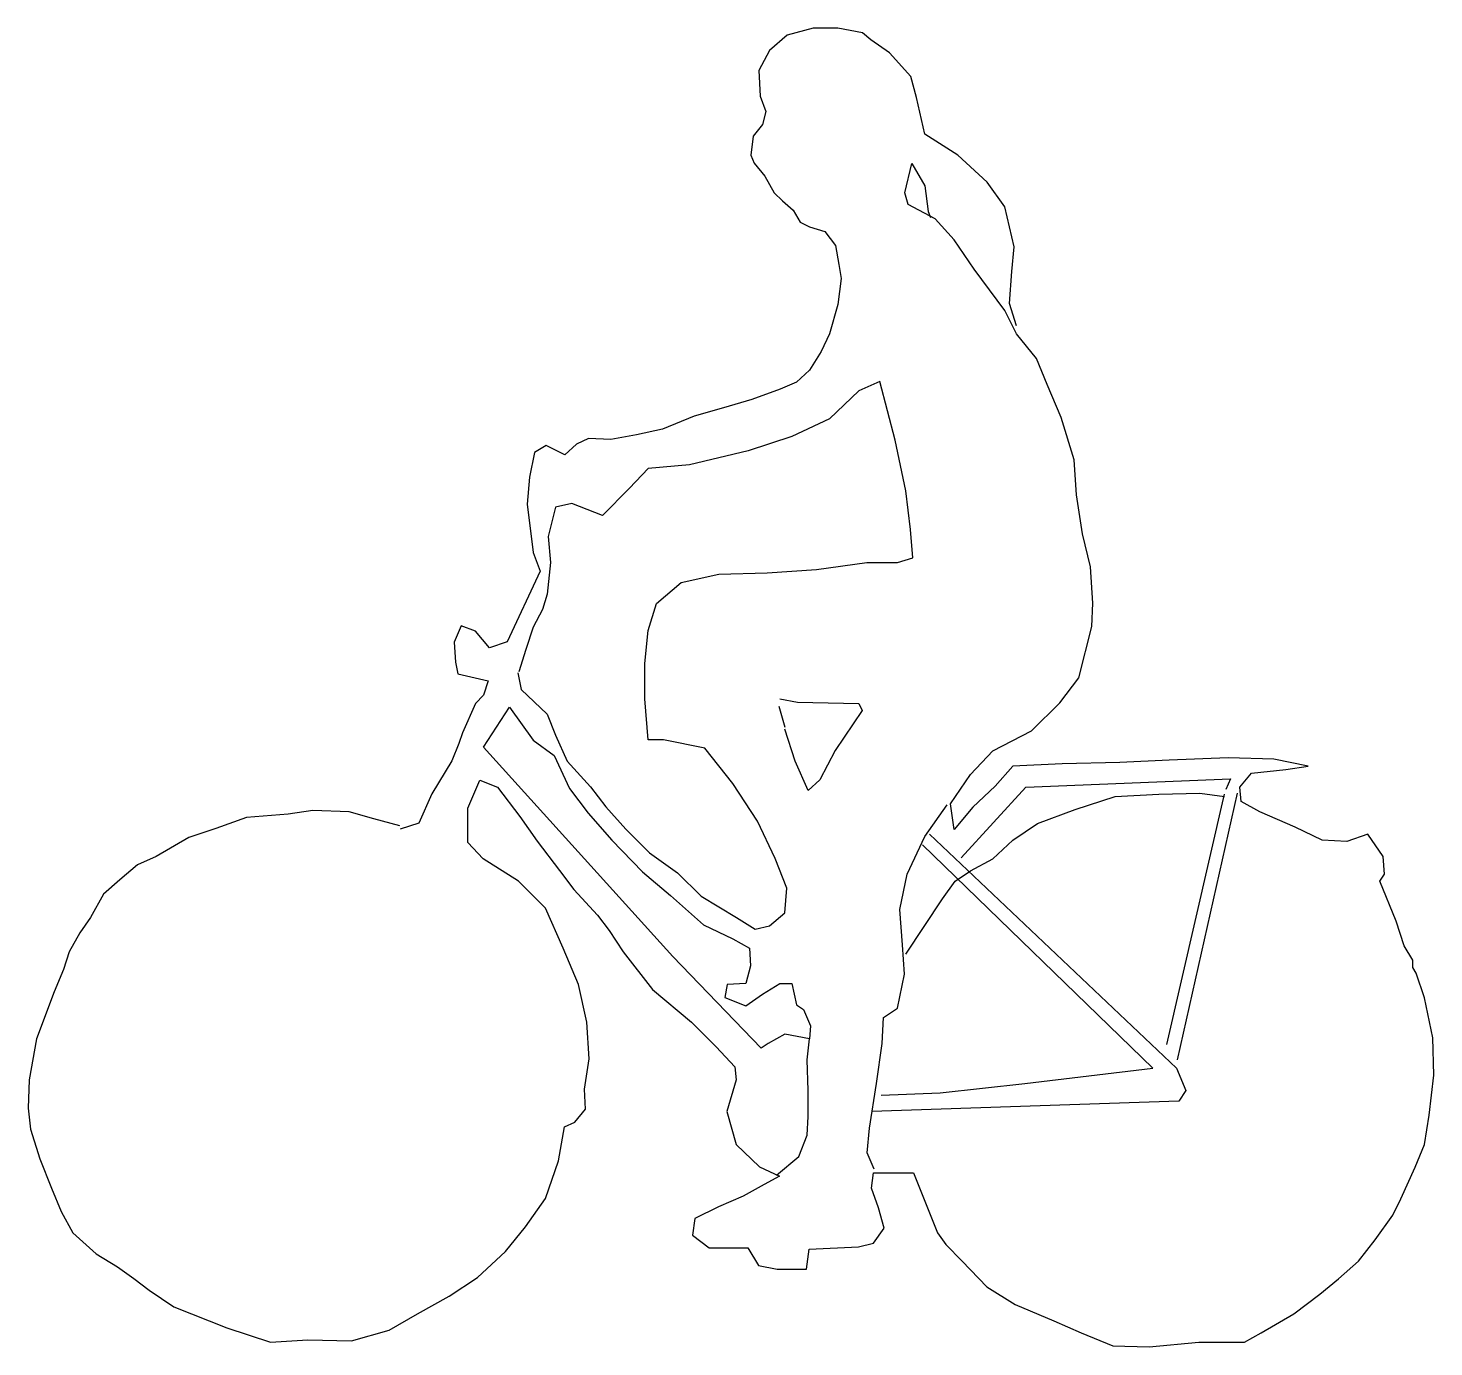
# Model space of a CAD drawing. Header units: metres. Extents: x 23.09 to 24.79, y 44.21 to 45.81.
import ezdxf

# ---------------------------------------------------------------- set-up
doc = ezdxf.new("R2010")
doc.units = ezdxf.units.M
doc.header["$MEASUREMENT"] = 0

msp = doc.modelspace()

# ---------------------------------------------------------------- linework, layer by layer
for points in [[(24.2884, 45.4522), (24.2799, 45.4793), (24.2827, 45.5178), (24.2856, 45.5477), (24.2742, 45.5962), (24.2528, 45.6261), (24.2171, 45.6589), (24.1772, 45.6846), (24.1672, 45.7288), (24.1601, 45.7544), (24.1344, 45.7831), (24.1116, 45.7988), (24.1016, 45.8073), (24.0716, 45.813), (24.0417, 45.813), (24.0103, 45.8045), (23.9889, 45.7859), (23.9761, 45.7617), (23.9775, 45.7303), (23.9846, 45.7118), (23.9804, 45.6961), (23.9689, 45.6819), (23.9661, 45.6591), (23.9704, 45.6491), (23.9832, 45.6334), (23.9946, 45.6134), (24.0046, 45.6035), (24.0174, 45.5921), (24.026, 45.5778), (24.0374, 45.5721), (24.0559, 45.5664), (24.0688, 45.5493), (24.0731, 45.5265), (24.0759, 45.5094), (24.0716, 45.478), (24.0616, 45.4424), (24.0517, 45.421), (24.0374, 45.3982), (24.0217, 45.3839), (24.0017, 45.3754), (23.9675, 45.3626), (23.9333, 45.3526), (23.8976, 45.3426), (23.8591, 45.3269), (23.8277, 45.3198), (23.7964, 45.3141), (23.7693, 45.3155), (23.755, 45.3084), (23.7407, 45.2956), (23.7179, 45.307), (23.7037, 45.2984), (23.698, 45.2685), (23.6951, 45.2357), (23.7022, 45.1773), (23.7108, 45.1544), (23.6709, 45.0689), (23.6495, 45.0618), (23.6324, 45.0817), (23.615, 45.0884), (23.6065, 45.0684), (23.6079, 45.0442), (23.6108, 45.0299), (23.6478, 45.0214), (23.6421, 45.0043), (23.6322, 44.9943), (23.6165, 44.9586), (23.6122, 44.9458), (23.6036, 44.9244), (23.5794, 44.8845), (23.5637, 44.8489), (23.5409, 44.8418)], [(23.5405, 44.8456), (23.5091, 44.8542), (23.4791, 44.8627), (23.4349, 44.8642), (23.405, 44.8599), (23.3547, 44.856), (23.3176, 44.8425), (23.2848, 44.8317), (23.2452, 44.8086), (23.2224, 44.7986), (23.201, 44.7801), (23.1811, 44.763), (23.1654, 44.7345), (23.1525, 44.7159), (23.1397, 44.6931), (23.1326, 44.6717), (23.1212, 44.6446), (23.0998, 44.5876), (23.0912, 44.5377), (23.0898, 44.5035), (23.0926, 44.4779), (23.1041, 44.4422), (23.1183, 44.4066), (23.1297, 44.3781), (23.144, 44.3524), (23.1725, 44.3268), (23.1982, 44.3111), (23.2182, 44.2968), (23.2367, 44.2826), (23.2666, 44.2626), (23.3308, 44.237), (23.3836, 44.2199), (23.4292, 44.2227), (23.482, 44.2213), (23.5276, 44.2341), (23.5619, 44.2541), (23.6004, 44.2755), (23.6346, 44.2983), (23.6688, 44.3296), (23.6931, 44.3596), (23.7173, 44.3938), (23.733, 44.4394), (23.7401, 44.4807), (23.753, 44.4864), (23.7658, 44.5021), (23.7644, 44.5263), (23.7701, 44.5634), (23.7672, 44.6076), (23.7573, 44.6532), (23.7387, 44.6974), (23.7173, 44.7459), (23.6845, 44.7786), (23.6417, 44.8057), (23.6232, 44.8257), (23.6232, 44.867), (23.6375, 44.9012), (23.6589, 44.8927), (23.686, 44.857), (23.7073, 44.8271), (23.7344, 44.7915), (23.7516, 44.7687), (23.7801, 44.7373), (23.7943, 44.7188), (23.8115, 44.6931), (23.8471, 44.6475), (23.8942, 44.6076), (23.9241, 44.5777), (23.9469, 44.5534), (23.9484, 44.5377), (23.937, 44.4993), (23.9484, 44.4593), (23.9769, 44.4323), (24.0011, 44.4209), (23.9826, 44.4109), (23.9569, 44.3966), (23.927, 44.3838), (23.8985, 44.3695), (23.8956, 44.3496), (23.9156, 44.3339), (23.9626, 44.3339), (23.9755, 44.3125), (23.9983, 44.3082), (24.0339, 44.3082), (24.0368, 44.3325), (24.0967, 44.3353), (24.1152, 44.3396), (24.1281, 44.3581), (24.1209, 44.3824), (24.1124, 44.4066), (24.1152, 44.4251), (24.1395, 44.4251), (24.1637, 44.4251), (24.1927, 44.3523), (24.2027, 44.338), (24.2227, 44.3181), (24.2526, 44.2867), (24.2869, 44.2653), (24.3339, 44.2454), (24.3667, 44.2311), (24.4052, 44.2154), (24.4495, 44.214), (24.5094, 44.2197), (24.565, 44.2197), (24.585, 44.2311), (24.6249, 44.2539), (24.6563, 44.2781), (24.6791, 44.2967), (24.7033, 44.3181), (24.7233, 44.3437), (24.7447, 44.3737), (24.7547, 44.3936), (24.7718, 44.4321), (24.7832, 44.4592), (24.7889, 44.4948), (24.7946, 44.5433), (24.7932, 44.5889), (24.7832, 44.6374), (24.7732, 44.6673), (24.7691, 44.6741), (24.7691, 44.6829), (24.7586, 44.7001), (24.749, 44.73), (24.729, 44.7785), (24.7347, 44.787), (24.7333, 44.8084), (24.7147, 44.8355), (24.6891, 44.8269), (24.6591, 44.8284), (24.6263, 44.844), (24.5835, 44.8626), (24.5607, 44.8754), (24.5593, 44.8925), (24.5735, 44.9096), (24.6149, 44.9139), (24.642, 44.9182), (24.6006, 44.9267), (24.545, 44.9282), (24.4737, 44.9253), (24.4138, 44.9224), (24.3439, 44.921), (24.284, 44.9182), (24.2626, 44.8939), (24.2355, 44.8683), (24.2127, 44.8412), (24.2084, 44.8726), (24.2327, 44.9082), (24.2598, 44.9367), (24.3068, 44.9609), (24.3411, 44.9951), (24.3639, 45.0251), (24.3797, 45.0873), (24.3811, 45.1158), (24.3783, 45.16), (24.3683, 45.1999), (24.3612, 45.247), (24.3583, 45.2897), (24.3426, 45.341), (24.3255, 45.3809), (24.3127, 45.4123), (24.2884, 45.4422), (24.2742, 45.4708), (24.2371, 45.5206), (24.2129, 45.5563), (24.19, 45.5819), (24.1572, 45.599), (24.153, 45.6133), (24.1615, 45.6489), (24.1772, 45.6219), (24.1815, 45.5905), (24.1843, 45.5834)], [(23.6835, 45.0312), (23.6878, 45.0112), (23.7192, 44.9813), (23.7292, 44.9557), (23.7434, 44.9243), (23.772, 44.8929), (23.7905, 44.8687), (23.8148, 44.8416), (23.8433, 44.8131), (23.8775, 44.7889), (23.906, 44.7604), (23.9488, 44.7347), (23.9716, 44.7205), (23.9887, 44.7247), (24.0073, 44.7404), (24.0101, 44.7703), (23.9959, 44.806), (23.9745, 44.8516), (23.9445, 44.8972), (23.9103, 44.94), (23.8604, 44.95), (23.8418, 44.95), (23.8376, 44.9998), (23.8376, 45.0426), (23.8418, 45.0825), (23.8518, 45.1153), (23.8818, 45.141), (23.9274, 45.1509), (23.9859, 45.1524), (24.0458, 45.1566), (24.1071, 45.1652), (24.1442, 45.1652), (24.1627, 45.1709), (24.1599, 45.2051), (24.1542, 45.2521), (24.1414, 45.3134), (24.1228, 45.3847), (24.0971, 45.3733), (24.0615, 45.3391), (24.0158, 45.3177), (23.9631, 45.3006), (23.8918, 45.2835), (23.8418, 45.2792), (23.819, 45.255), (23.7862, 45.2222), (23.7491, 45.2365), (23.7292, 45.2322), (23.7206, 45.1966), (23.7235, 45.1652), (23.7192, 45.1267), (23.7135, 45.1082), (23.7021, 45.0868), (23.6935, 45.0597), (23.685, 45.0326)], [(24.0002, 44.991), (24.0073, 44.9653)], [(24.0016, 44.9998), (24.023, 44.9956), (24.0971, 44.9941), (24.1014, 44.9856), (24.0686, 44.9371), (24.0501, 44.9015), (24.0358, 44.8887), (24.0201, 44.9243), (24.0073, 44.9628)], [(23.6736, 44.9896), (23.7021, 44.9497), (23.7278, 44.9311), (23.7463, 44.8912), (23.7691, 44.8613), (23.7976, 44.8285), (23.8347, 44.79), (23.869, 44.7615), (23.9089, 44.7259), (23.9445, 44.7088), (23.9645, 44.6973), (23.9659, 44.676), (23.9602, 44.6546), (23.9374, 44.6532), (23.9346, 44.6375), (23.9602, 44.6275), (23.9802, 44.6418), (24.0016, 44.6546), (24.0159, 44.6546), (24.0216, 44.6289), (24.0301, 44.6232), (24.0387, 44.6033), (24.0372, 44.5876), (24.0073, 44.5933), (23.9873, 44.5819), (23.9788, 44.5762), (23.8718, 44.6874), (23.6422, 44.9411), (23.6736, 44.9896)], [(24.2213, 44.8071), (24.2998, 44.8926), (24.5479, 44.9026), (24.5422, 44.8898)], [(24.1157, 44.4293), (24.1072, 44.4493), (24.11, 44.4792), (24.1186, 44.5334), (24.1257, 44.5819), (24.1271, 44.6132), (24.1443, 44.6246), (24.1528, 44.666), (24.15, 44.7016), (24.1471, 44.7444), (24.1557, 44.7871), (24.1771, 44.8328), (24.2042, 44.8712)], [(24.1543, 44.6902), (24.1985, 44.7572), (24.2142, 44.7786), (24.2328, 44.7914), (24.2599, 44.8057), (24.2841, 44.8285), (24.314, 44.8485), (24.3597, 44.8656), (24.4082, 44.8812), (24.461, 44.8841), (24.5109, 44.8855), (24.5408, 44.8812)], [(24.4709, 44.5805), (24.5408, 44.8841)], [(24.4838, 44.5619), (24.5565, 44.8855)], [(24.1828, 44.8356), (24.4823, 44.552), (24.4938, 44.5249), (24.4852, 44.512), (24.113, 44.4992)], [(24.1244, 44.5192), (24.1957, 44.522), (24.2984, 44.5334), (24.4538, 44.552), (24.1743, 44.8228)], [(23.9974, 44.4222), (24.0245, 44.445), (24.0344, 44.4707), (24.0359, 44.4935), (24.0359, 44.5249), (24.0344, 44.5619), (24.0373, 44.5876)]]:
    msp.add_lwpolyline(points)

doc.saveas('drawing.dxf')
